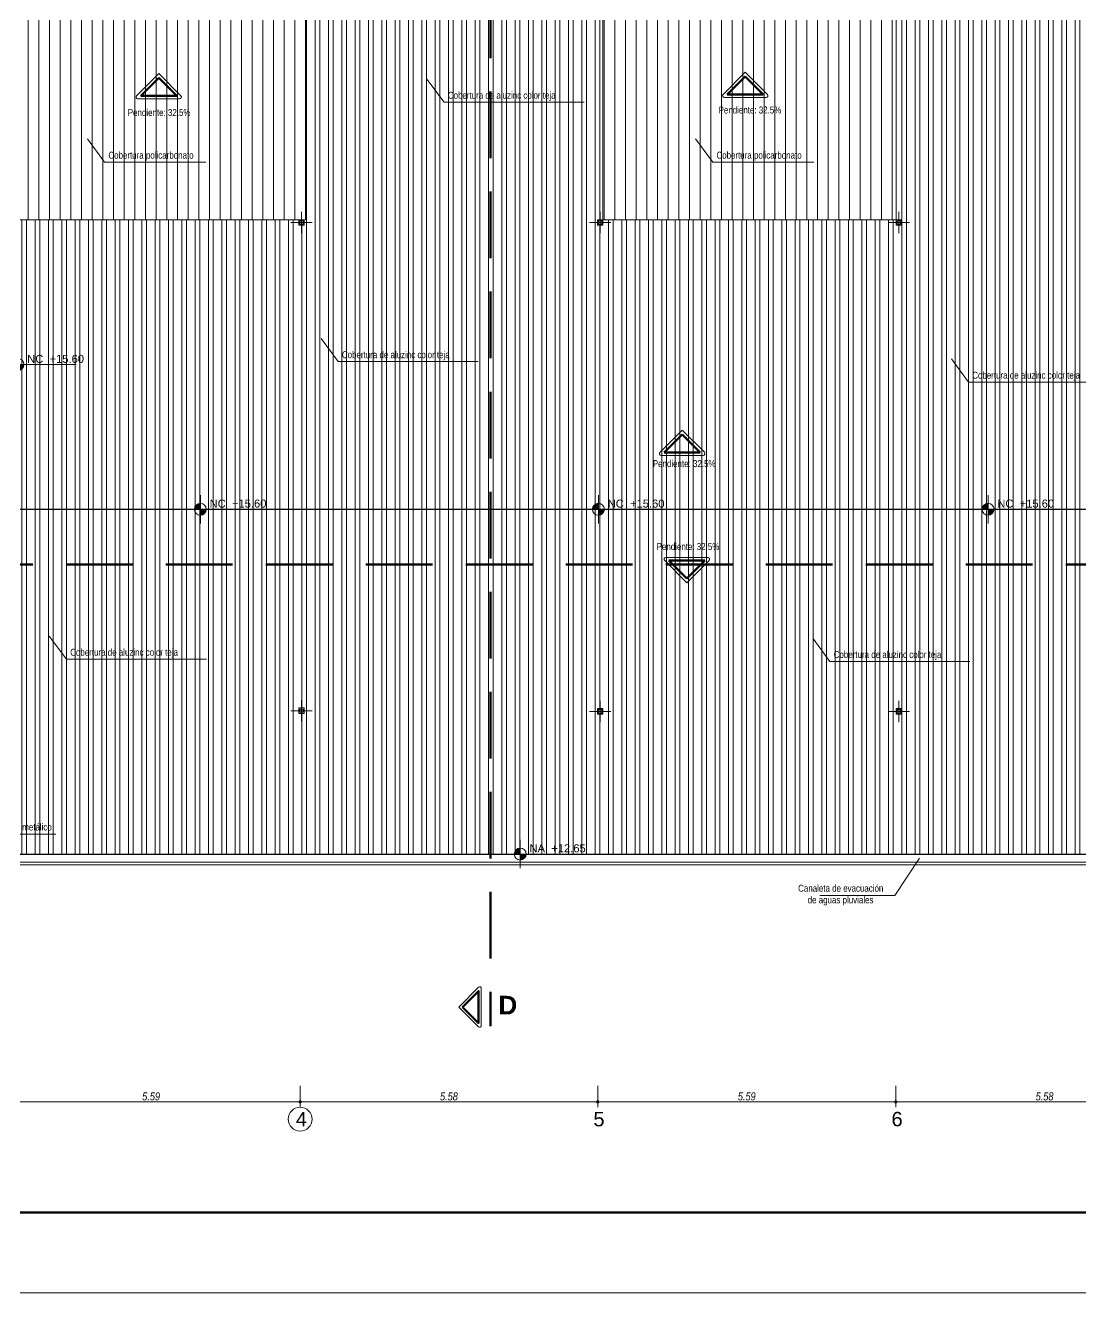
# Model space of a CAD drawing. Header units: inches. Extents: x 140 to 978, y -82 to 38.
# Drawn here: x 934.73 to 954.52, y -22.35 to 1.41 of the extents above; entities that cross this region are included whole.
import ezdxf

# ---------------------------------------------------------------- set-up
doc = ezdxf.new("R2010")
doc.units = ezdxf.units.IN
doc.header["$MEASUREMENT"] = 0
doc.linetypes.add('DASHED', pattern=[0.75, 0.5, -0.25])
doc.linetypes.add('DASHED2', pattern=[0.375, 0.25, -0.125])
doc.layers.get('0').update_dxf_attribs({"lineweight": 0})
for name, color, linetype, lineweight in [('UNSAAC CUBIERTAS', 22, 'Continuous', 0), ('UNSAAC- ROTULO', 7, 'Continuous', 60), ('UNSAAC-COLUMNA', 24, 'Continuous', 0), ('UNSAAC-CORTE ESTRUCTURA', 7, 'Continuous', 70), ('UNSAAC-COTA', 48, 'Continuous', 0), ('UNSAAC-FACHADA(2DO PLANO)', 7, 'Continuous', 30), ('UNSAAC-LINEA DE CORTE', 7, 'Continuous', 70), ('UNSAAC-LLAMADOS', 88, 'Continuous', 0), ('UNSAAC-MURETE', 146, 'Continuous', 20), ('UNSAAC-PROYECCIONES', 38, 'DASHED2', 0), ('UNSAAC-TEXTOS', 250, 'Continuous', 0), ('UNSAAC-TEXTURAS', 250, 'Continuous', 0)]:
    doc.layers.add(name, color=color, linetype=linetype, lineweight=lineweight)
doc.styles.add('5mm', font='GOTHIC.TTF', dxfattribs={"height": 5})
doc.styles.add('narrow', font='')
doc.styles.get("Standard").update_dxf_attribs({"font": 'arial.ttf'})
doc.styles.get('narrow').set_extended_font_data('Arial Narrow', italic=True)
doc.dimstyles.new('1EN75', dxfattribs={"dimtxt": 0.15, "dimasz": 0.06, "dimexe": 0.1, "dimexo": 0.15, "dimgap": 0.025, "dimtad": 1, "dimzin": 1, "dimdsep": 46, "dimtxsty": 'narrow', "dimblk": 'DOT', "dimcen": 0.1, "dimclrd": 256, "dimclre": 256, "dimclrt": 256, "dimaunit": 1, "dimadec": 3, "dimazin": 0, "dimtfac": 1, "dimtmove": 2, "dimatfit": 3, "dimldrblk": 'ARCHTICK', "dimfxl": 0.3, "dimfxlon": 1, "dimtolj": 1, "dimtzin": 0, "dimlwd": 0, "dimlwe": 0, "dimarcsym": 0})
pattern_1 = [(90, (-286.21932, -39.1103), (-0.2, 1e-17), [])]

# ---------------------------------------------------------------- blocks, each defined once
blk = doc.blocks.new('A$C32746A9C')
at = {"layer": 'UNSAAC-PROYECCIONES'}
for points in [[(-15.604, -22.387), (-15.502, -22.387), (-15.502, -22.488), (-15.604, -22.488)], [(-10.002, -22.387), (-9.9, -22.387), (-9.9, -22.488), (-10.002, -22.488)], [(-4.404, -22.387), (-4.302, -22.387), (-4.302, -22.488), (-4.404, -22.488)], [(-15.604, -31.536), (-15.502, -31.536), (-15.502, -31.637), (-15.604, -31.637)], [(-10.002, -31.549), (-9.9, -31.549), (-9.9, -31.651), (-10.002, -31.651)], [(-4.404, -31.549), (-4.302, -31.549), (-4.302, -31.651), (-4.404, -31.651)]]:
    blk.add_lwpolyline(points, close=True, dxfattribs=at)
blk = doc.blocks.new('_Dot')
at = {"color": 0, "linetype": 'ByBlock', "lineweight": -2}
blk.add_line((-0.5, 0), (-1, 0), dxfattribs=at)
at = {"color": 0, "linetype": 'ByBlock', "const_width": 0.5}
blk.add_lwpolyline([(-0.25, 0, 1), (0.25, 0, 1)], format="xyb", close=True, dxfattribs=at)
blk = doc.blocks.new('*D645')
at = {"layer": 'Defpoints', "color": 0, "transparency": 16777216}
for p in [(934.291, -15.862), (939.881, -15.862), (939.881, -18.772)]:
    blk.add_point(p, dxfattribs=at)
at = {"layer": 'UNSAAC-COTA', "lineweight": 0, "transparency": 16777216}
for p, q in [((934.291, -18.472), (934.291, -18.872)), ((939.881, -18.472), (939.881, -18.872)), ((934.351, -18.772), (939.821, -18.772))]:
    blk.add_line(p, q, dxfattribs=at)
at = {"layer": 'UNSAAC-COTA', "lineweight": 0, "transparency": 16777216, "xscale": 0.06, "yscale": 0.06, "zscale": 0.06, "rotation": 180}
blk.add_blockref('_Dot', (934.291, -18.772), dxfattribs=at)
at = {"layer": 'UNSAAC-COTA', "lineweight": 0, "transparency": 16777216, "xscale": 0.06, "yscale": 0.06, "zscale": 0.06}
blk.add_blockref('_Dot', (939.881, -18.772), dxfattribs=at)
at = {"layer": 'UNSAAC-COTA', "transparency": 16777216, "insert": (937.086, -18.67), "char_height": 0.15, "attachment_point": 5, "style": 'narrow'}
blk.add_mtext('\\A1;5.59', dxfattribs=at)
blk = doc.blocks.new('_ArchTick')
at = {"layer": 'UNSAAC-FACHADA(2DO PLANO)', "color": 0, "const_width": 0.15}
blk.add_lwpolyline([(-0.5, -0.5), (0.5, 0.5)], dxfattribs=at)
blk = doc.blocks.new('*D646')
at = {"layer": 'Defpoints', "color": 0, "transparency": 16777216}
for p in [(939.881, -15.862), (945.461, -15.862), (945.461, -18.772)]:
    blk.add_point(p, dxfattribs=at)
at = {"layer": 'UNSAAC-COTA', "lineweight": 0, "transparency": 16777216}
for p, q in [((939.881, -18.472), (939.881, -18.872)), ((945.461, -18.472), (945.461, -18.872)), ((939.941, -18.772), (945.401, -18.772))]:
    blk.add_line(p, q, dxfattribs=at)
at = {"layer": 'UNSAAC-COTA', "lineweight": 0, "transparency": 16777216, "xscale": 0.06, "yscale": 0.06, "zscale": 0.06, "rotation": 180}
blk.add_blockref('_Dot', (939.881, -18.772), dxfattribs=at)
at = {"layer": 'UNSAAC-COTA', "lineweight": 0, "transparency": 16777216, "xscale": 0.06, "yscale": 0.06, "zscale": 0.06}
blk.add_blockref('_Dot', (945.461, -18.772), dxfattribs=at)
at = {"layer": 'UNSAAC-COTA', "transparency": 16777216, "insert": (942.671, -18.67), "char_height": 0.15, "attachment_point": 5, "style": 'narrow'}
blk.add_mtext('\\A1;5.58', dxfattribs=at)
blk = doc.blocks.new('*D647')
at = {"layer": 'Defpoints', "color": 0, "transparency": 16777216}
for p in [(945.461, -15.862), (951.051, -15.862), (951.051, -18.772)]:
    blk.add_point(p, dxfattribs=at)
at = {"layer": 'UNSAAC-COTA', "lineweight": 0, "transparency": 16777216}
for p, q in [((945.461, -18.472), (945.461, -18.872)), ((951.051, -18.472), (951.051, -18.872)), ((945.521, -18.772), (950.991, -18.772))]:
    blk.add_line(p, q, dxfattribs=at)
at = {"layer": 'UNSAAC-COTA', "lineweight": 0, "transparency": 16777216, "xscale": 0.06, "yscale": 0.06, "zscale": 0.06, "rotation": 180}
blk.add_blockref('_Dot', (945.461, -18.772), dxfattribs=at)
at = {"layer": 'UNSAAC-COTA', "lineweight": 0, "transparency": 16777216, "xscale": 0.06, "yscale": 0.06, "zscale": 0.06}
blk.add_blockref('_Dot', (951.051, -18.772), dxfattribs=at)
at = {"layer": 'UNSAAC-COTA', "transparency": 16777216, "insert": (948.256, -18.67), "char_height": 0.15, "attachment_point": 5, "style": 'narrow'}
blk.add_mtext('\\A1;5.59', dxfattribs=at)
blk = doc.blocks.new('*D648')
at = {"layer": 'Defpoints', "color": 0, "transparency": 16777216}
for p in [(951.051, -15.862), (956.631, -15.862), (956.631, -18.772)]:
    blk.add_point(p, dxfattribs=at)
at = {"layer": 'UNSAAC-COTA', "lineweight": 0, "transparency": 16777216}
for p, q in [((951.051, -18.472), (951.051, -18.872)), ((956.631, -18.472), (956.631, -18.872)), ((951.111, -18.772), (956.571, -18.772))]:
    blk.add_line(p, q, dxfattribs=at)
at = {"layer": 'UNSAAC-COTA', "lineweight": 0, "transparency": 16777216, "xscale": 0.06, "yscale": 0.06, "zscale": 0.06, "rotation": 180}
blk.add_blockref('_Dot', (951.051, -18.772), dxfattribs=at)
at = {"layer": 'UNSAAC-COTA', "lineweight": 0, "transparency": 16777216, "xscale": 0.06, "yscale": 0.06, "zscale": 0.06}
blk.add_blockref('_Dot', (956.631, -18.772), dxfattribs=at)
at = {"layer": 'UNSAAC-COTA', "transparency": 16777216, "insert": (953.841, -18.67), "char_height": 0.15, "attachment_point": 5, "style": 'narrow'}
blk.add_mtext('\\A1;5.58', dxfattribs=at)
blk = doc.blocks.new('npt')
at = {"layer": 'UNSAAC-TEXTOS'}
h = blk.add_hatch(color=0, dxfattribs=at)
h.dxf.hatch_style = 1
h.paths.add_polyline_path([(0.052, 0), (0, 0), (0, -0.052, 0.414214)])
h.paths.add_polyline_path([(0, 0.052, 0.414214), (-0.052, 0), (0, 0)])
at = {"layer": 'UNSAAC-TEXTOS', "color": 0}
for p, q in [((0, -0.123), (0, 0.123)), ((-0.123, 0), (0.507, 0))]:
    blk.add_line(p, q, dxfattribs=at)
blk.add_circle((0, 0), 0.0522, dxfattribs=at)
blk = doc.blocks.new('columna')
at = {"layer": 'UNSAAC-COLUMNA'}
for p, q in [((0.2, 0), (-0.2, 0)), ((0.2, 0), (-0.2, 0)), ((0, 0.2), (0, -0.2)), ((0, 0.2), (0, -0.2))]:
    blk.add_line(p, q, dxfattribs=at)
for points in [[(-0.0508, 0.0508), (0.0508, 0.0508), (0.0508, -0.0508), (-0.0508, -0.0508)], [(-0.0308, 0.0308), (0.0308, 0.0308), (0.0308, -0.0308), (-0.0308, -0.0308)]]:
    blk.add_lwpolyline(points, close=True, dxfattribs=at)
blk = doc.blocks.new('D')
at = {"layer": 'UNSAAC-COLUMNA'}
for p in [(1320.482, -2.276), (1326.084, -2.276), (1331.682, -2.276), (1320.482, -11.425), (1326.084, -11.439), (1331.682, -11.439)]:
    blk.add_blockref('columna', p, dxfattribs=at)

msp = doc.modelspace()

# ---------------------------------------------------------------- hatches: boundary and pattern name
at = {"layer": 'UNSAAC CUBIERTAS', "ltscale": 2.5}
h = msp.add_hatch(dxfattribs=at)
h.set_pattern_fill('STEEL', color=256, scale=2, angle=405, style=0)
h.set_pattern_definition([(90, (0, 0), (-0.25, 7e-17), []), (90, (-0.0884, 0.0884), (-0.25, 7e-17), [])])
h.paths.add_polyline_path([(955.357, -7.664), (934.586, -7.664), (927.552, -14.126), (965.053, -14.126)])
h.paths.add_polyline_path([(945.458, -11.402), (945.559, -11.402), (945.559, -11.503), (945.458, -11.503)], flags=16)
h.paths.add_polyline_path([(939.957, -11.49), (939.855, -11.49), (939.855, -11.388), (939.957, -11.388)], flags=16)
h.paths.add_polyline_path([(951.055, -11.402), (951.157, -11.402), (951.157, -11.503), (951.055, -11.503)], flags=16)
h.paths.add_polyline_path([(934.357, -11.49), (934.255, -11.49), (934.255, -11.388), (934.357, -11.388)], flags=16)
h.paths.add_polyline_path([(956.655, -11.402), (956.757, -11.402), (956.757, -11.503), (956.655, -11.503)], flags=16)
h.paths.add_polyline_path([(965.053, -1.375), (958.963, -1.375), (958.963, 2.342), (958.613, 2.342), (958.613, 2.242), (958.511, 2.242), (958.511, 2.342), (951.157, 2.342), (951.157, 2.24), (951.055, 2.24), (951.055, -2.239), (951.157, -2.239), (951.157, -2.34), (951.055, -2.34), (951.055, -2.239), (945.559, -2.239), (945.559, -2.34), (945.458, -2.34), (945.458, -2.239), (945.56, -2.239), (945.56, 2.24), (945.46, 2.24), (940.081, 2.24), (939.981, 2.24), (939.981, -2.239), (939.957, -2.239), (939.957, -2.34), (939.855, -2.34), (939.855, -2.239), (934.588, -2.239), (934.588, -7.664), (955.357, -7.664)])
h.paths.add_polyline_path([(956.655, -2.239), (956.757, -2.239), (956.757, -2.34), (956.655, -2.34)], flags=16)
h.paths.add_polyline_path([(956.675, -2.259), (956.737, -2.259), (956.737, -2.32), (956.675, -2.32)], flags=0)
at = {"layer": 'UNSAAC-TEXTURAS'}
h = msp.add_hatch(dxfattribs=at)
h.set_pattern_fill('_USER', color=256, scale=0.2, angle=90, style=0, pattern_type=0)
h.set_pattern_definition(pattern_1)
h.paths.add_polyline_path([(939.981, 2.24), (939.979, 2.24), (934.588, 2.24), (934.588, -2.239), (939.981, -2.239)])
h = msp.add_hatch(dxfattribs=at)
h.set_pattern_fill('_USER', color=256, scale=0.2, angle=90, style=0, pattern_type=0)
h.set_pattern_definition(pattern_1)
h.paths.add_polyline_path([(951.055, 2.24), (945.561, 2.24), (945.56, -2.239), (951.055, -2.239)])

# ---------------------------------------------------------------- linework, layer by layer
at = {"layer": 'UNSAAC CUBIERTAS'}
for points in [[(925.259, -2.889), (925.259, -7.714), (927.415, -7.714), (927.415, -14.326), (965.262, -14.326), (965.262, -1.175), (959.163, -1.175), (959.163, 12.073)], [(925.309, -2.889), (925.309, -7.664), (927.442, -7.664), (927.442, -14.276), (965.212, -14.276), (965.212, -1.225), (959.113, -1.225), (959.113, 12.073)]]:
    msp.add_lwpolyline(points, dxfattribs=at)
at = {"layer": 'UNSAAC CUBIERTAS', "ltscale": 1.75}
msp.add_lwpolyline([(943.227, -16.624), (942.858, -16.994), (943.227, -17.363, 0.668179), (943.278, -17.342), (943.278, -16.646, 0.668179)], format="xyb", close=True, dxfattribs=at)
at = {"layer": 'UNSAAC- ROTULO', "color": 5, "lineweight": 0, "flags": 128}
msp.add_lwpolyline([(901.395, 31.651), (977.895, 31.651), (977.895, -22.349), (901.395, -22.349)], close=True, dxfattribs=at)
at = {"layer": 'UNSAAC- ROTULO'}
msp.add_lwpolyline([(902.895, 30.151), (976.395, 30.151), (976.395, -20.849), (902.895, -20.849)], close=True, dxfattribs=at)
at = {"layer": 'UNSAAC-CORTE ESTRUCTURA', "ltscale": 2.5}
msp.add_lwpolyline([(942.928, -16.994), (943.228, -17.294), (943.228, -16.694)], close=True, dxfattribs=at)
at = {"layer": 'UNSAAC-FACHADA(2DO PLANO)'}
for points in [[(925.499, -2.889), (925.499, -7.514), (927.557, -7.514), (927.552, -14.126), (965.053, -14.126), (965.053, -1.375), (958.963, -1.375), (958.963, 2.342)], [(927.552, -14.126), (934.586, -7.664), (955.357, -7.664), (965.053, -14.126)]]:
    msp.add_lwpolyline(points, dxfattribs=at)
at = {"layer": 'UNSAAC-LINEA DE CORTE', "linetype": 'DASHED', "ltscale": 2.5}
for p, q in [((943.453, 28.291), (943.453, -17.356)), ((911.115, -8.697), (970.518, -8.697))]:
    msp.add_line(p, q, dxfattribs=at)
at = {"layer": 'UNSAAC-LINEA DE CORTE', "linetype": 'DASHED', "ltscale": 1.5}
for points in [[(937.229, 0.425), (937.567, 0.088), (936.892, 0.088)], [(948.228, 0.45), (948.565, 0.113), (947.89, 0.113)], [(947.046, -6.259), (947.383, -6.597), (946.708, -6.597)], [(947.133, -8.962), (947.47, -8.625), (946.795, -8.625)]]:
    msp.add_lwpolyline(points, close=True, dxfattribs=at)
at = {"layer": 'UNSAAC-LLAMADOS'}
for points in [[(945.205, -0.032), (942.58, -0.032), (942.259, 0.401)], [(938.113, -1.155), (936.214, -1.155), (935.893, -0.722)], [(949.515, -1.155), (947.617, -1.155), (947.296, -0.722)], [(943.219, -4.895), (940.594, -4.895), (940.273, -4.462)], [(955.039, -5.279), (952.414, -5.279), (952.093, -4.846)], [(938.123, -10.473), (935.498, -10.473), (935.176, -10.04)], [(952.441, -10.515), (949.816, -10.515), (949.495, -10.082)], [(935.298, -13.757), (933.891, -13.757), (933.429, -14.126)], [(949.625, -14.905), (951.032, -14.905), (951.494, -14.201)]]:
    msp.add_lwpolyline(points, dxfattribs=at)
at = {"layer": 'UNSAAC-MURETE'}
msp.add_lwpolyline([(951.055, 2.342), (951.055, -2.239), (945.56, -2.239), (945.56, 2.24), (939.981, 2.24), (939.981, -2.239), (934.588, -2.239), (934.588, -2.239), (934.588, -2.239), (934.588, -2.239)], dxfattribs=at)
at = {"layer": 'UNSAAC-TEXTOS'}
msp.add_circle((939.881, -19.096), 0.224, dxfattribs=at)
at = {"layer": 'UNSAAC-TEXTURAS', "ltscale": 1.75}
for points in [[(936.813, 0.089), (937.229, 0.505), (937.645, 0.089, -0.668179), (937.621, 0.031), (936.837, 0.031, -0.668179)], [(947.812, 0.114), (948.228, 0.53), (948.643, 0.114, -0.668179), (948.619, 0.056), (947.836, 0.056, -0.668179)], [(946.63, -6.595), (947.046, -6.18), (947.461, -6.595, -0.668179), (947.438, -6.653), (946.654, -6.653, -0.668179)], [(946.717, -8.626), (947.133, -9.042), (947.548, -8.626, 0.668179), (947.525, -8.568), (946.741, -8.568, 0.668179)]]:
    msp.add_lwpolyline(points, format="xyb", close=True, dxfattribs=at)

# ---------------------------------------------------------------- block references
at = {"layer": 'UNSAAC CUBIERTAS'}
msp.add_blockref('A$C32746A9C', (955.459, 20.148), dxfattribs=at)
at = {"layer": 'UNSAAC-TEXTOS'}
msp.add_blockref('D', (-380.576, -0.014), dxfattribs=at)
at = {"layer": 'UNSAAC-TEXTOS', "xscale": 2.154779168756153, "yscale": 2.154779168756153, "zscale": 2.154779168756153}
for p in [(934.588, -4.951), (938.009, -7.664), (945.474, -7.664), (952.781, -7.664), (944.008, -14.126)]:
    msp.add_blockref('npt', p, dxfattribs=at)

# ---------------------------------------------------------------- texts
at = {"layer": 'UNSAAC-CORTE ESTRUCTURA', "insert": (943.952, -16.784), "char_height": 0.35, "width": 0.398, "attachment_point": 3, "rotation": 360}
msp.add_mtext('{\\fSwis721 Ex BT|b1|i0|c0|p34;D}', dxfattribs=at)
at = {"layer": 'UNSAAC-LLAMADOS', "char_height": 0.13, "attachment_point": 1, "style": 'narrow'}
for s, insert, width in [('{\\fArial Narrow|b0|i0|c0|p34;Cobertura de aluzinc color teja }', (942.651, 0.162), 2.19448), ('{\\fArial Narrow|b0|i0|c0|p34;Pendiente: 32.5%}', (936.648, -0.161), 2.19448), ('{\\fArial Narrow|b0|i0|c0|p34;Pendiente: 32.5%}', (947.728, -0.114), 2.19448), ('{\\fArial Narrow|b0|i0|c0|p34;Cobertura policarbonato}', (936.285, -0.961), 2.19448), ('{\\fArial Narrow|b0|i0|c0|p34;Cobertura policarbonato}', (947.688, -0.961), 2.19448), ('{\\fArial Narrow|b0|i0|c0|p34;Cobertura de aluzinc color teja }', (940.665, -4.701), 2.19448), ('{\\fArial Narrow|b0|i0|c0|p34;Cobertura de aluzinc color teja }', (952.485, -5.085), 2.19448), ('{\\fArial Narrow|b0|i0|c0|p34;Pendiente: 32.5%}', (946.494, -6.743), 2.19448), ('{\\fArial Narrow|b0|i0|c0|p34;Pendiente: 32.5%}', (946.566, -8.297), 2.19448), ('{\\fArial Narrow|b0|i0|c0|p34;Cobertura de aluzinc color teja }', (935.569, -10.279), 2.19448), ('{\\fArial Narrow|b0|i0|c0|p34;Cobertura de aluzinc color teja }', (949.887, -10.321), 2.19448), ('{\\fArial Narrow|b0|i0|c0|p34;Parapeto metálico}', (934.023, -13.555), 2.19448), ('\\pi0.032871;{\\fArial Narrow|b0|i0|c0|p34;Canaleta de evacuación \\P\\pi0.21155;de aguas pluviales}', (949.187, -14.703), 1.64623)]:
    msp.add_mtext(s, dxfattribs=dict(at, insert=insert, width=width))
at = {"layer": 'UNSAAC-TEXTOS', "char_height": 0.15, "width": 1.06387, "attachment_point": 1, "style": '5mm'}
for s, insert in [('{\\fArial|b0|i0|c0|p34;NC  +15.60}', (934.762, -4.77)), ('{\\fArial|b0|i0|c0|p34;NC  +15.60}', (938.183, -7.482)), ('{\\fArial|b0|i0|c0|p34;NC  +15.60}', (945.648, -7.482)), ('{\\fArial|b0|i0|c0|p34;NC  +15.60}', (952.955, -7.482)), ('{\\fArial|b0|i0|c0|p34;NA  +12.65}', (944.182, -13.944))]:
    msp.add_mtext(s, dxfattribs=dict(at, insert=insert))
at = {"layer": 'UNSAAC-TEXTOS', "char_height": 0.27, "width": 0.42503, "attachment_point": 1}
for s, insert in [('4', (939.8, -18.96)), ('5', (945.38, -18.96)), ('6', (950.97, -18.96))]:
    msp.add_mtext(s, dxfattribs=dict(at, insert=insert))

# ---------------------------------------------------------------- dimensions: what is measured, and where the dimension line sits
at = {"layer": 'UNSAAC-COTA'}
for base, p1, p2, picture, middle in [((939.881, -18.772), (934.291, -15.862), (939.881, -15.862), '*D645', (937.086, -18.67)), ((945.461, -18.772), (939.881, -15.862), (945.461, -15.862), '*D646', (942.671, -18.67)), ((951.051, -18.772), (945.461, -15.862), (951.051, -15.862), '*D647', (948.256, -18.67)), ((956.631, -18.772), (951.051, -15.862), (956.631, -15.862), '*D648', (953.841, -18.67))]:
    dim = msp.add_linear_dim(base=base, p1=p1, p2=p2, dimstyle='1EN75', dxfattribs=at)
    dim.commit()
    dim.dimension.update_dxf_attribs({"geometry": picture, "text_midpoint": middle})

doc.saveas('drawing.dxf')
